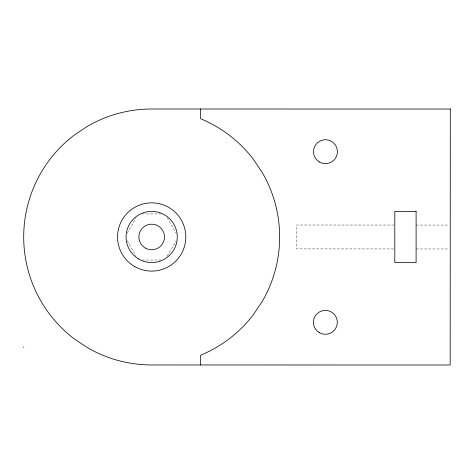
<?xml version="1.0" encoding="UTF-8"?>
<svg xmlns="http://www.w3.org/2000/svg" width="474" height="474" viewBox="0 0 474 474"><rect width="100%" height="100%" fill="white"/><g stroke="black" fill="none" stroke-linecap="round" stroke-linejoin="round"><path stroke-width="0.36" stroke-dasharray="2.37 1.78" d="M127.287 233.137L136.157 217.773M167.203 256.185L176.079 240.822M142.07 213.928L161.29 213.928M394.054 225.049L296.671 225.002L296.659 248.891L394.054 248.939M416.101 225.061L448.795 225.073M416.101 248.951L448.783 248.963M142.07 260.025L161.29 260.025M167.203 217.773L176.079 233.137M127.287 240.822L136.157 256.185"/><path stroke-width="0.71" d="M200.656 108.996L200.656 118.743A127.98 127.98 0 0 1 253.217 159.068L262.513 172.986A127.98 127.98 0 0 1 262.513 300.966L253.217 314.89A127.98 127.98 0 0 1 200.656 355.216L200.656 364.962M23.7 346.998L23.7 347.466M450.3 109.038L450.181 365.004L151.68 364.962A127.98 127.98 0 0 1 87.69 347.815L73.772 338.513A127.98 127.98 0 0 1 73.772 135.446L87.69 126.143A127.98 127.98 0 0 1 151.68 108.996L450.3 109.038M416.101 211.398L394.795 211.398L394.795 262.59L416.101 262.59L416.101 211.398M319.488 162.025A11.945 11.945 0 0 0 337.405 151.68A11.945 11.945 0 0 0 319.488 141.335A11.945 11.945 0 0 0 319.488 162.025M319.405 332.665A11.945 11.945 0 0 0 337.322 322.326A11.945 11.945 0 0 0 319.411 311.975A11.945 11.945 0 0 0 319.405 332.665M134.616 266.536A34.128 34.128 0 0 0 185.808 236.976A34.128 34.128 0 0 0 134.616 207.422A34.128 34.128 0 0 0 134.616 266.536M138.882 259.148A25.596 25.596 0 0 0 177.276 236.976A25.596 25.596 0 0 0 138.882 214.811A25.596 25.596 0 0 0 138.882 259.148M145.281 248.062A12.798 12.798 0 0 0 164.478 236.976A12.798 12.798 0 0 0 145.281 225.897A12.798 12.798 0 0 0 145.281 248.062"/></g></svg>
